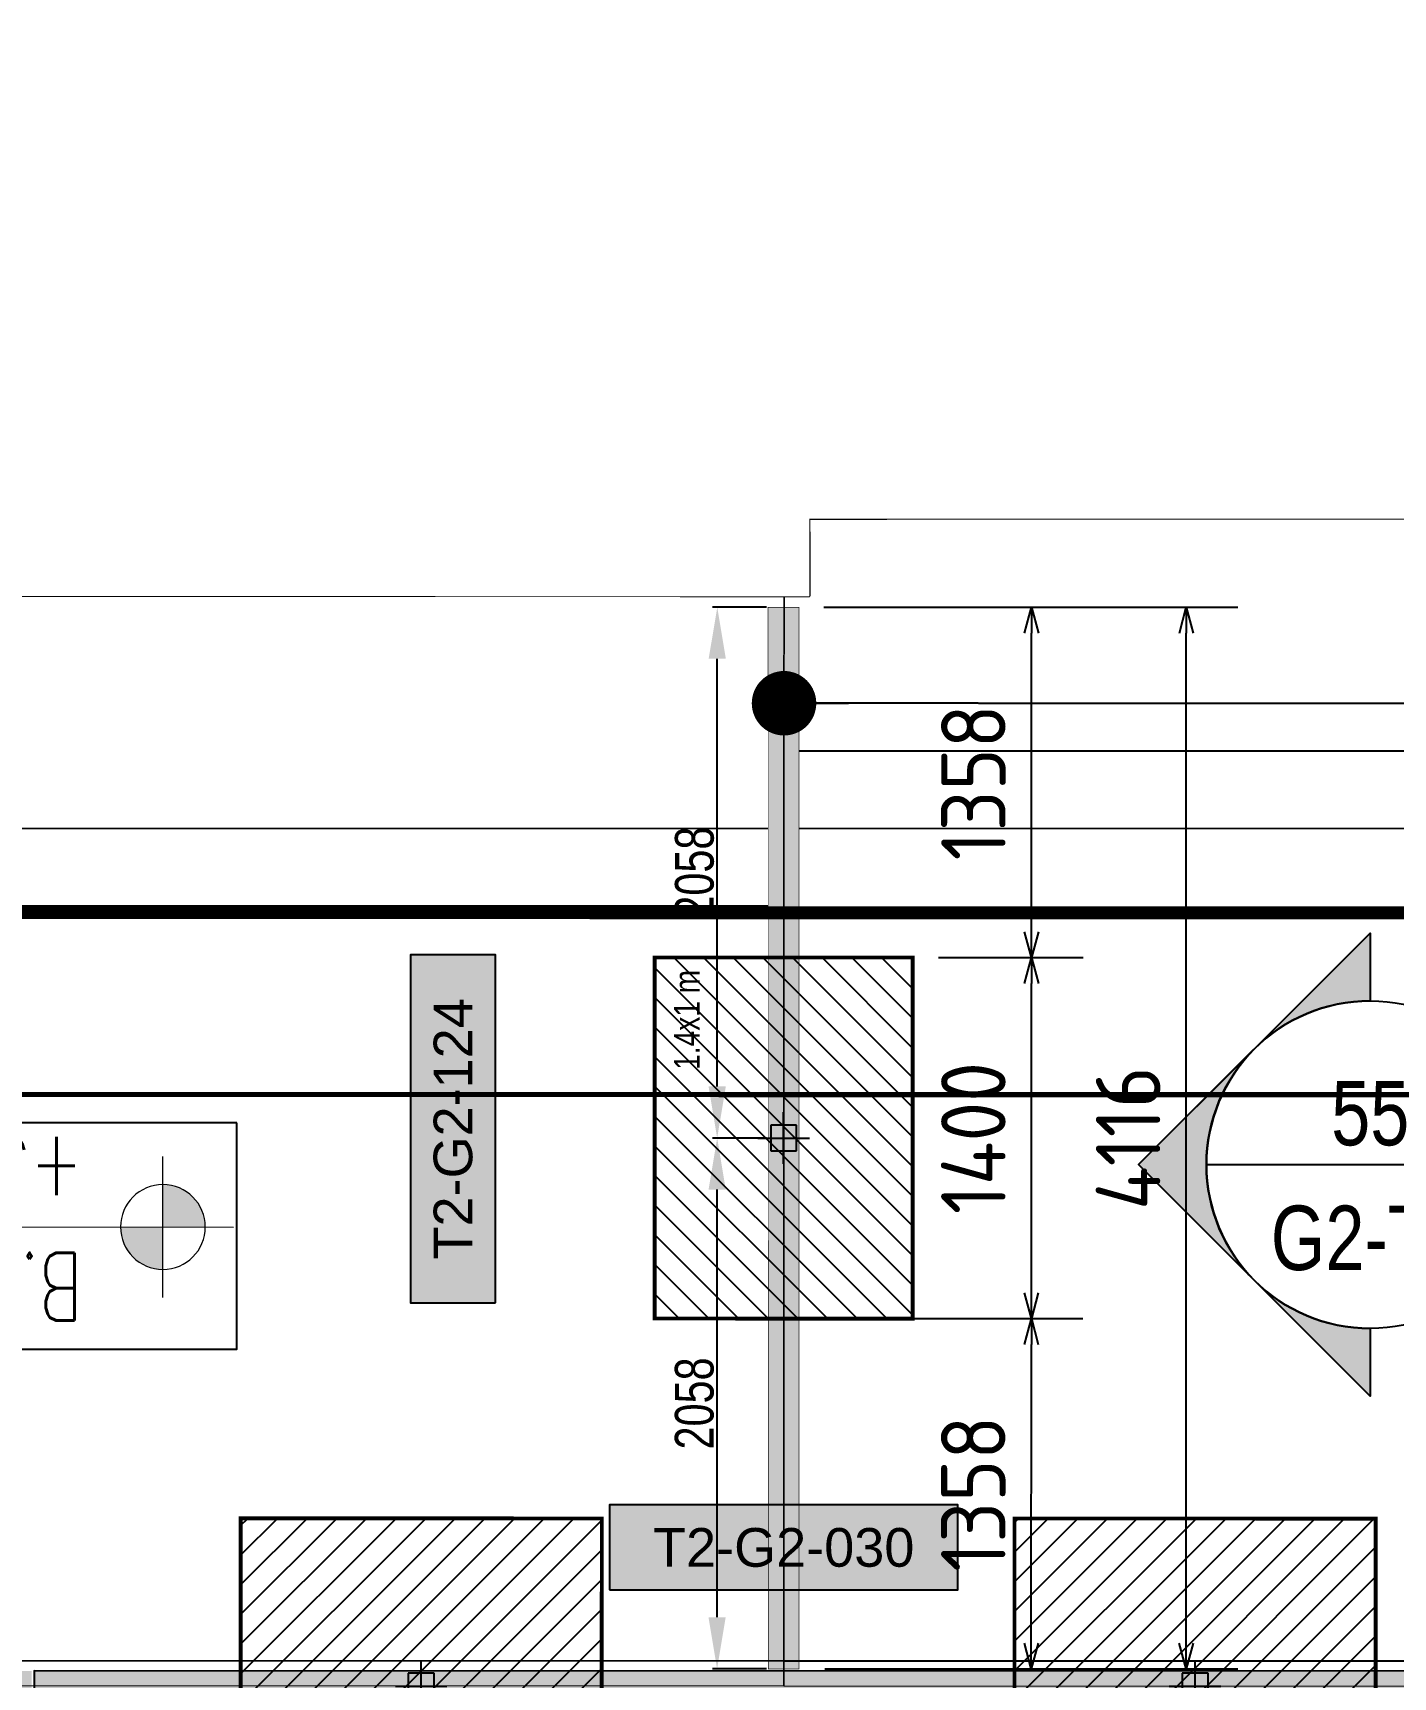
# Model space of a CAD drawing. Header units: centimetres. Extents: x -6122352 to 6876996, y -1694241 to 2592194.
# Drawn here: x 182875 to 188147, y -42146 to -35771 of the extents above; entities that cross this region are included whole.
import ezdxf
from ezdxf.enums import TextEntityAlignment as Align
from ezdxf.xclip import XClip

# ---------------------------------------------------------------- set-up
doc = ezdxf.new("R2010")
doc.units = ezdxf.units.CM
doc.header["$MEASUREMENT"] = 0
doc.header["$XCLIPFRAME"] = 2
doc.header["$PDMODE"] = 66
doc.header["$PDSIZE"] = 100
for name, pattern in [('CENTER', [2, 1.25, -0.25, 0.25, -0.25]), ('DASHED2', [0.375, 0.25, -0.125]), ('XR-AR-END-SETTING OUT PLAN$0$23261-XR-AR-SI-GF$0$HIDDEN', [0.375, 0.25, -0.125])]:
    doc.linetypes.add(name, pattern=pattern)
doc.layers.get('Defpoints').update_dxf_attribs({"color": 255, "linetype": 'CENTER'})
for name, color, linetype in [('00-MI-DIM', 7, 'Continuous'), ('23585-XR-AR-BOUNDARY WALLS AND SETBACKS$0$setback', 7, 'XR-AR-END-SETTING OUT PLAN$0$23261-XR-AR-SI-GF$0$HIDDEN'), ('@MI-FOOTINGS', 7, 'Continuous'), ('@MI-REF LAYER', 7, 'Continuous'), ('@MI-TYPE-02', 6, 'Continuous'), ('B_TH_4', 7, 'Continuous'), ('PANEL-TAGS', 7, 'Continuous'), ('XR-AR-END-SETTING OUT PLAN$0$23585-XR-AR-END-GROUND FLOOR$0$A-Flor-Strs', 1, 'Continuous'), ('XR-AR-MID-SETTING OUT FOR MASTER$0$23585-XR-AR-MID-GROUND FLOOR$0$A-Flor-Strs', 1, 'Continuous'), ('XR-AR-MID-SETTING OUT FOR MASTER$0$23585-XR-AR-MID-GROUND FLOOR$0$GS-HATCH-FLOOR TILE', 251, 'Continuous'), ('XREF1$0$S-LEVELS', 2, 'Continuous'), ('XREF1$0$TYPICAL NEW PROFILE', 3, 'Continuous')]:
    doc.layers.add(name, color=color, linetype=linetype)
doc.layers.add('08-Compound Wall-2', color=6, linetype='Continuous', lineweight=25, true_color=0xff00ff)
doc.layers.add('23585-XR-AR-DAMAC PLOT LIMITS$0$1-End units', color=7, linetype='Continuous', lineweight=5, true_color=0xf8991e)
for name, color, linetype, lineweight in [('23585-XR-AR-DAMAC PLOT LIMITS$0$1-Mid units', 41, 'Continuous', 5), ('@ Foundations', 4, 'DASHED2', 50), ('A-ANNO-TEXT', 3, 'Continuous', 25), ('XR-AR-END-SETTING OUT PLAN$0$23585-XR-AR-END-GROUND FLOOR$0$A-GLAZ-SILL', 8, 'Continuous', 5), ('XR-AR-END-SETTING OUT PLAN$0$23585-XR-AR-END-GROUND FLOOR$0$A-GLAZ-WNDO', 232, 'Continuous', 9), ('XR-AR-END-SETTING OUT PLAN$0$23585-XR-AR-END-GROUND FLOOR$0$A-WALL', 7, 'Continuous', 30), ('XR-AR-END-SETTING OUT PLAN$0$23585-XR-AR-END-GROUND FLOOR$0$S-COLS', 51, 'Continuous', 40), ('XR-AR-END-SETTING OUT PLAN$0$23585-XR-AR-END-GROUND FLOOR$0$S-COLS-PATT', 8, 'Continuous', 5), ('XR-AR-MID-SETTING OUT FOR MASTER$0$23585-XR-AR-MID-GROUND FLOOR$0$$A-GLAZ-WNDO', 232, 'Continuous', 9), ('XR-AR-MID-SETTING OUT FOR MASTER$0$23585-XR-AR-MID-GROUND FLOOR$0$A-GLAZ-SILL', 8, 'Continuous', 5), ('XR-AR-MID-SETTING OUT FOR MASTER$0$23585-XR-AR-MID-GROUND FLOOR$0$A-GLAZ-WNDO', 232, 'Continuous', 9), ('XR-AR-MID-SETTING OUT FOR MASTER$0$23585-XR-AR-MID-GROUND FLOOR$0$A-WALL', 7, 'Continuous', 30), ('XR-AR-MID-SETTING OUT FOR MASTER$0$23585-XR-AR-MID-GROUND FLOOR$0$S-COLS', 51, 'Continuous', 40), ('XREF1$0$36-TAGLVL', 23, 'Continuous', 9)]:
    doc.layers.add(name, color=color, linetype=linetype, lineweight=lineweight)
doc.styles.add('Arial Narrow', font='ARIALN.TTF', dxfattribs={"width": 0.95, "height": 500})
doc.styles.add('JWC 1.50MM', font='GOTHIC.TTF', dxfattribs={"width": 0.8, "height": 1.5})
doc.styles.add('PANELTAG_STYLE', font='arial.ttf')
doc.styles.add('Schueco-BEMSTIL', font='isocpeur.ttf', dxfattribs={"width": 0.9})
doc.styles.add('XREF1$0$DLT_TEXT', font='romans.shx', dxfattribs={"width": 0.7})
doc.dimstyles.new('JWC - 1.5', dxfattribs={"dimtxt": 1.5, "dimasz": 2, "dimexe": 0.18, "dimexo": 0.06, "dimgap": 0.09, "dimtad": 1, "dimtoh": 1, "dimdec": 0, "dimzin": 0, "dimdsep": 46, "dimtxsty": 'JWC 1.50MM', "dimcen": 0.09, "dimclrd": 1, "dimclre": 1, "dimclrt": 2, "dimadec": 0, "dimazin": 0, "dimtfac": 1, "dimtdec": 0, "dimtofl": 0, "dimtmove": 0, "dimatfit": 3, "dimfxl": 30, "dimtolj": 1, "dimtzin": 0, "dimarcsym": 0})
doc.dimstyles.new('MI- JWC-TXT-2.5 MM', dxfattribs={"dimscale": 1.5, "dimtxt": 2.5, "dimasz": 1, "dimexe": 2, "dimexo": 1, "dimgap": 1, "dimtad": 1, "dimdec": 0, "dimdsep": 46, "dimtxsty": 'Schueco-BEMSTIL', "dimblk": 'OPEN30', "dimcen": 0, "dimdle": 2, "dimclrd": 140, "dimclre": 8, "dimclrt": 40, "dimadec": 0, "dimazin": 2, "dimtfac": 1, "dimtdec": 0, "dimtix": 1, "dimtmove": 2, "dimatfit": 3, "dimldrblk": 'OPEN', "dimfxl": 2, "dimlwd": -1, "dimlwe": -1, "dimarcsym": 0})
pattern_1 = [(45, (0, 0), (-57.45242597140699, 57.45242597140699), [])]

# ---------------------------------------------------------------- blocks, each defined once
blk = doc.blocks.new('23585-XR-AR-BOUNDARY WALLS AND SETBACKS')
at = {"layer": '08-Compound Wall-2'}
blk.add_lwpolyline([(496524.4839487155, 2769014.901745555), (496542.1054375808, 2768998.755668251), (496548.2195713391, 2769005.428258009), (496552.2729700578, 2769009.85205661), (496556.3263700599, 2769014.27585661), (496560.3799717189, 2769018.699658422), (496564.4333700582, 2769023.123456611), (496570.5472150205, 2769029.796126824), (496552.9259339739, 2769045.942378681)], dxfattribs=at)
at = {"layer": '23585-XR-AR-BOUNDARY WALLS AND SETBACKS$0$setback', "ltscale": 40, "const_width": 0.05}
blk.add_lwpolyline([(496566.5175064926, 2769029.690835418), (496552.1402773515, 2769042.864586073), (496547.9178448582, 2769038.256346177), (496543.8642242033, 2769033.832523635), (496539.8108491079, 2769029.408750815), (496535.7574491076, 2769024.984950815), (496531.7040491079, 2769020.561150815), (496527.549074058, 2769016.02653201), (496541.9264526076, 2769002.852942238), (496546.0814402089, 2769007.387440306), (496550.1348017803, 2769011.811198366), (496554.1882017829, 2769016.234998366), (496558.2418515895, 2769020.658852724), (496562.2952017803, 2769025.082598366), (496566.5175064926, 2769029.690835418)], dxfattribs=at)
blk = doc.blocks.new('A$C9d9485f6')
at = {"layer": 'A-ANNO-TEXT', "rotation": 312.4881850805905}
blk.add_blockref('23585-XR-AR-BOUNDARY WALLS AND SETBACKS', (-2377088.534775567, -1504219.252137818), dxfattribs=at)
blk = doc.blocks.new('23585-XR-AR-DAMAC PLOT LIMITS')
at = {"layer": '23585-XR-AR-DAMAC PLOT LIMITS$0$1-End units', "color": 251, "true_color": 0x636466}
blk.add_lwpolyline([(496542.1118999999, 2768998.614700001), (496524.4166999999, 2769014.828299999), (496530.5981000001, 2769021.5745), (496548.2933, 2769005.3607)], close=True, dxfattribs=at)
at = {"layer": '23585-XR-AR-DAMAC PLOT LIMITS$0$1-Mid units', "color": 251, "true_color": 0x636466}
blk.add_lwpolyline([(496548.2933, 2769005.3607), (496530.5981000001, 2769021.5745), (496534.6514999997, 2769025.998299999), (496552.3466999996, 2769009.784499999)], close=True, dxfattribs=at)
blk = doc.blocks.new('A$Cf093b529')
at = {"layer": 'A-ANNO-TEXT'}
blk.add_blockref('23585-XR-AR-DAMAC PLOT LIMITS', (-495391.9901121984, -2768603.441896566), dxfattribs=at)
blk = doc.blocks.new('XR-AR-END-SETTING OUT PLAN$0$23585-XR-AR-END-GROUND FLOOR$0$A$C75a8815d')
at = {"layer": 'XR-AR-END-SETTING OUT PLAN$0$23585-XR-AR-END-GROUND FLOOR$0$S-COLS', "color": 252, "lineweight": 30}
blk.add_lwpolyline([(6049.830236434937, 13227.55946516991), (6049.830236434937, 12227.55946421623), (6249.830236196518, 12227.55946421623), (6249.830236434937, 13227.55946469307)], close=True, dxfattribs=at)
blk = doc.blocks.new('XR-AR-END-SETTING OUT PLAN')
at = {"layer": 'XR-AR-END-SETTING OUT PLAN$0$23585-XR-AR-END-GROUND FLOOR$0$A-Flor-Strs', "color": 8}
for points in [[(3000.084657981992, 19773.27214288712), (3000.084658399224, 20973.27214384079), (9090.020709103266, 20973.16710468142)], [(3300.084657981992, 19773.27214288712), (3300.084658041596, 20673.27217292786), (9090.0155365165, 20673.27206735766)]]:
    blk.add_lwpolyline(points, dxfattribs=at)
at = {"layer": 'XR-AR-END-SETTING OUT PLAN$0$23585-XR-AR-END-GROUND FLOOR$0$A-GLAZ-SILL', "color": 252}
blk.add_line((3550.084660366178, 19523.35189294815), (8750.084660485387, 19523.35189342499), dxfattribs=at)
at = {"layer": 'XR-AR-END-SETTING OUT PLAN$0$23585-XR-AR-END-GROUND FLOOR$0$A-GLAZ-WNDO', "color": 252}
for p, q in [((6150.084660366178, 19773.35189342499), (8750.084660246968, 19773.35189294815)), ((7410.084660485387, 19623.35189294815), (7410.084660306573, 19773.35189294815)), ((7460.084660425782, 19773.35189247131), (7460.084660127759, 19623.35189342499)), ((8700.084660306573, 19623.35189294815), (8700.084660485387, 19773.35189342499)), ((8750.084660246968, 19773.35189294815), (8750.084660485387, 19523.35189342499)), ((8750.084660127759, 19623.35189294815), (6150.084660485387, 19623.35189294815))]:
    blk.add_line(p, q, dxfattribs=at)
blk.add_lwpolyline([(7460.084660306573, 19723.35189294815), (8700.084660604596, 19723.35189294815)], dxfattribs=at)
for points in [[(6230.084660366178, 19563.35189390182), (7440.084660246968, 19563.35189294815), (7440.084660246968, 19613.35189199448), (6230.084660485387, 19613.35189342499)], [(7520.084660544991, 19563.35189199448), (7440.084660246968, 19563.35189294815), (7440.084660246968, 19613.35189199448), (7520.084660485387, 19613.35189294815)]]:
    blk.add_lwpolyline(points, close=True, dxfattribs=at)
at = {"layer": 'XR-AR-END-SETTING OUT PLAN$0$23585-XR-AR-END-GROUND FLOOR$0$A-WALL', "color": 8}
for points in [[(9250.08550722897, 19773.2721414566), (8750.084660485387, 19773.35278987885), (8750.084660306573, 19523.27034950256), (9250.027719274163, 19523.38991355896)], [(9250.102083459496, 6650.001490592957), (9050.100989297032, 6650.001235485077), (9050.10098965466, 8750.000639915466), (6850.11106570065, 8750.002635478973), (6850.111066058278, 8700.0026679039), (6750.111065879464, 8700.002668380737), (6750.111065879464, 8750.000871658325), (6650.111065939069, 8750.000871658325), (6650.111065283418, 8850.002022743225), (6950.111065164208, 8850.002250671387), (6950.111065879464, 8899.99970960617), (7050.111065879464, 8899.99970817566), (7050.11106570065, 8850.002797603607), (9050.099628582597, 8850.000640392303), (9050.10098899901, 10349.9981546402), (7050.11106581986, 10349.99975156784), (7050.111065998673, 9799.999710083008), (6950.11106570065, 9799.999708652496), (6950.112433806062, 10550.00580835342), (7050.108891561627, 10550.00580835342), (7050.104876235127, 10449.99988079071), (9050.099116638303, 10449.9981546402), (9049.948119357228, 19523.36598014832), (9249.950268521905, 19523.36597967148)]]:
    blk.add_lwpolyline(points, close=True, dxfattribs=at)
at = {"layer": 'XR-AR-END-SETTING OUT PLAN$0$23585-XR-AR-END-GROUND FLOOR$0$S-COLS-PATT', "color": 8}
blk.add_blockref('XR-AR-END-SETTING OUT PLAN$0$23585-XR-AR-END-GROUND FLOOR$0$A$C75a8815d', (3000.129344239831, 5499.998310089111), dxfattribs=at)
blk = doc.blocks.new('END UNIT')
at = {"xscale": 0.001, "yscale": 0.001, "zscale": 0.001}
blk.add_blockref('XR-AR-END-SETTING OUT PLAN', (-9.150201729830158, 0), dxfattribs=at)
blk = doc.blocks.new('XR-AR-MID-SETTING OUT FOR MASTER$0$23585-XR-AR-MID-GROUND FLOOR$0$945-4P-1-101-GROUND FLOOR PLAN$0$XR-MIDDLE-GROUND FLOOR PLAN$0$A$C446944C1')
at = {"layer": 'XR-AR-MID-SETTING OUT FOR MASTER$0$23585-XR-AR-MID-GROUND FLOOR$0$A-GLAZ-SILL', "color": 252}
blk.add_line((-2.733431756496429e-07, -4.737777635455132e-05), (5.199999726377428, -4.737754352390766e-05), dxfattribs=at)
for points in [[(2.208076124545187, -0.02284434624016285), (2.208076124545187, -0.1242443462833762), (2.093846930889413, -0.07354434626176953), (2.208076124545187, -0.02284434624016285)], [(2.991923328721896, -0.02284434624016285), (2.991923328721896, -0.1242443462833762), (3.106152522144839, -0.07354434579610825), (2.991923328721896, -0.02284434624016285)]]:
    blk.add_lwpolyline(points, dxfattribs=at)
at = {"layer": 'XR-AR-MID-SETTING OUT FOR MASTER$0$23585-XR-AR-MID-GROUND FLOOR$0$A-GLAZ-WNDO', "color": 252}
for p, q in [((5.199999726610258, 0.2499526219908148), (-2.735760062932968e-07, 0.2499526222236454)), ((-2.735760062932968e-07, 0.2499526222236454), (-2.733431756496429e-07, -4.737777635455132e-05)), ((0.04999972670339048, 0.0999526223167777), (0.04999972647055984, 0.2499526219908148)), ((1.284999726805836, 0.2499526222236454), (1.284999726805836, 0.09995262185111642)), ((1.334999726619571, 0.09995262208394706), (1.334999726619571, 0.2499526222236454)), ((3.864999726880342, 0.0999526223167777), (3.864999726880342, 0.2499526224564761)), ((3.914999726694077, 0.2499526222236454), (3.914999726694077, 0.09995262185111642)), ((5.149999726563692, 0.09995262254960835), (5.149999726796523, 0.2499526222236454)), ((5.199999726610258, 0.2499526219908148), (5.199999726377428, -4.737754352390766e-05)), ((-2.733431756496429e-07, 0.09995262208394706), (2.599999726517126, 0.09995262185111642)), ((5.199999726610258, 0.0999526223167777), (2.599999726517126, 0.09995262185111642))]:
    blk.add_line(p, q, dxfattribs=at)
for points in [[(1.284999726805836, 0.1999526221770793), (0.04999972647055984, 0.1999526226427406)], [(3.914999726694077, 0.1999526221770793), (5.149999726796523, 0.1999526219442487)]]:
    blk.add_lwpolyline(points, dxfattribs=at)
for points in [[(1.224999726749957, 0.03995262226089835), (1.304999726824462, 0.03995262226089835), (1.304999726824462, 0.08995262207463384), (1.224999726517126, 0.08995262230746448)], [(2.51999972644262, 0.03995262226089835), (1.304999726824462, 0.03995262226089835), (1.304999726824462, 0.08995262207463384), (2.519999726675451, 0.08995262207463384)], [(2.599999726517126, 0.03995262226089835), (2.51999972644262, 0.03995262226089835), (2.519999726675451, 0.08995262207463384), (2.599999726517126, 0.08995262254029512)], [(2.599999726517126, 0.03995262226089835), (2.679999726591632, 0.03995262202806771), (2.679999726591632, 0.08995262254029512), (2.599999726517126, 0.08995262254029512)], [(2.679999726591632, 0.03995262202806771), (3.89499972644262, 0.039952622493729), (3.894999726675451, 0.08995262207463384), (2.679999726591632, 0.08995262254029512)], [(3.974999726749957, 0.039952622493729), (3.89499972644262, 0.039952622493729), (3.894999726675451, 0.08995262207463384), (3.974999726749957, 0.08995262230746448)]]:
    blk.add_lwpolyline(points, close=True, dxfattribs=at)
blk = doc.blocks.new('XR-AR-MID-SETTING OUT FOR MASTER$0$23585-XR-AR-MID-GROUND FLOOR$0$A$C08698786')
at = {"layer": 'XR-AR-MID-SETTING OUT FOR MASTER$0$23585-XR-AR-MID-GROUND FLOOR$0$S-COLS', "color": 252, "lineweight": 30}
blk.add_lwpolyline([(-100.1414103507996, 18727.55777406693), (-100.141410112381, 17727.55777406693), (99.85858964920044, 17727.55777430534), (99.85858988761902, 18727.55777430534)], close=True, dxfattribs=at)
blk = doc.blocks.new('XR-AR-MID-SETTING OUT FOR MASTER')
at = {"layer": 'XR-AR-MID-SETTING OUT FOR MASTER$0$23585-XR-AR-MID-GROUND FLOOR$0$A-Flor-Strs', "color": 8}
for p, q in [((60.05534254956096, 20672.92354680672), (5940.045863168596, 20672.65234583314)), ((60.04151019822535, 20372.92400187173), (5940.031380742199, 20372.65280095958))]:
    blk.add_line(p, q, dxfattribs=at)
at = {"layer": 'XR-AR-MID-SETTING OUT FOR MASTER$0$23585-XR-AR-MID-GROUND FLOOR$0$A-WALL', "color": 8}
for points in [[(99.99999931454659, 19472.65428209305), (-99.99999925494194, 19472.65428256989), (-99.998236566782, 5500.00000667572), (100.0017631351948, 5500.000006198883), (99.9995484650135, 8850.141927242279), (1100.048611491919, 8850.10940027237), (1100.048611015081, 8950.109399795532), (100.03925588727, 8950.072475910187), (100.0088088810444, 10949.9982419014), (2099.951952844858, 10949.99824142456), (2099.998660355806, 9950.143901348114), (2199.988806992769, 9950.143900871277), (2200.057162195444, 11149.97698402405), (2100.075846284628, 11149.97698354721), (2100.039519578218, 11049.97698402405), (100.0088088810444, 11049.99824142456)], [(100.0000008046627, 19472.65428304672), (400.0004432499409, 19472.65428209305), (400.0004433095455, 19222.70159435272), (99.99999997019768, 19222.70159482956)]]:
    blk.add_lwpolyline(points, close=True, dxfattribs=at)
at = {"layer": 'XR-AR-MID-SETTING OUT FOR MASTER$0$23585-XR-AR-MID-GROUND FLOOR$0$$A-GLAZ-WNDO', "color": 8, "xscale": -1000, "yscale": 1000, "zscale": 1000}
blk.add_blockref('XR-AR-MID-SETTING OUT FOR MASTER$0$23585-XR-AR-MID-GROUND FLOOR$0$945-4P-1-101-GROUND FLOOR PLAN$0$XR-MIDDLE-GROUND FLOOR PLAN$0$A$C446944C1', (5600.000170022249, 19222.70166015625), dxfattribs=at)
at = {"layer": 'XR-AR-MID-SETTING OUT FOR MASTER$0$23585-XR-AR-MID-GROUND FLOOR$0$GS-HATCH-FLOOR TILE', "color": 8}
blk.add_blockref('XR-AR-MID-SETTING OUT FOR MASTER$0$23585-XR-AR-MID-GROUND FLOOR$0$A$C08698786', (-1.490116119384766e-07, 0), dxfattribs=at)
blk = doc.blocks.new('MID UNIT')
at = {"xscale": 0.001, "yscale": 0.001, "zscale": 0.001}
blk.add_blockref('XR-AR-MID-SETTING OUT FOR MASTER', (0, 0), dxfattribs=at)
blk = doc.blocks.new('TH_4')
at = {"xscale": -1}
blk.add_blockref('END UNIT', (495826.3053798428, 2769130.514097063), dxfattribs=at)
blk.add_blockref('MID UNIT', (495826.3053798475, 2769130.514097063), dxfattribs=at)
blk = doc.blocks.new('A$C780da55d')
at = {"layer": 'B_TH_4', "xscale": 1.000039159572381, "yscale": 1.000039159572381, "zscale": 1.000039159572381}
blk.add_blockref('TH_4', (-495814.0704651335, -2769239.302089663), dxfattribs=at)
blk = doc.blocks.new('23585-XR-AR-MALDIVE-2$0$TH_4')
blk.add_blockref('A$C780da55d', (495794.655359471, 2769130.864096801))
at = {"layer": '@ Foundations', "linetype": 'DASHED2', "ltscale": 0.25}
blk.add_lwpolyline([(495824.9554292943, 2769144.30675929), (495827.6554292943, 2769144.30675929), (495827.6554292943, 2769149.65675929), (495824.9554292943, 2769149.65675929)], close=True, dxfattribs=at)
blk = doc.blocks.new('XREF1$0$LVL  ATTR')
at = {"color": 7}
blk.add_wipeout([(-0.33727806633866564, 0.38352486299273547), (1.8973092599409713, 0.38352486299273547), (1.8973092599409713, -0.45047952129880775), (-0.33727806633866564, -0.4504795212988073)], dxfattribs=at)
at = {"layer": 'XREF1$0$36-TAGLVL', "extrusion": (-4.888139810645865e-07, 1.406522031717416e-17, 0.9999999999998805)}
h = blk.add_hatch(color=252, dxfattribs=at)
h.paths.add_polyline_path([(-0.06536514837319736, 0.1562500046566129, 0.4142135623730951), (-0.2216151483731973, 4.656612873077392e-09), (-0.06536514837319736, 4.656612873077392e-09)])
h.paths.add_polyline_path([(0.09088485162680264, 4.656612873077392e-09), (-0.06536514837319736, 4.656612873077392e-09), (-0.06536514837319736, -0.1562499953433871, 0.4142135623730951)])
at = {"layer": 'XREF1$0$36-TAGLVL', "extrusion": (-4.888139810645865e-07, 1.406522031717408e-17, 0.9999999999998805)}
for p, q in [((-0.06536515014719235, -0.2604166821887048), (-0.06536515014719235, 0.2604166511446238)), ((1.351057254982072, -1.396983861923218e-08, 5.262988010916589e-07), (-0.3253053234689158, -1.396983861923218e-08, -1.018362459642307e-07))]:
    blk.add_line(p, q, dxfattribs=at)
blk.add_circle((-0.06536514830387681, -4.494034574497252e-25, 3.195139836529895e-08), 0.15625, dxfattribs=at)
at = {"layer": 'XREF1$0$S-LEVELS', "color": 1}
blk.add_lwpolyline([(-0.3372780663386656, 0.3835248629927364), (1.897309259940972, 0.3835248629927364), (1.897309259940972, -0.4504795212988069), (-0.3372780663386656, -0.4504795212988069)], close=True, dxfattribs=at)
at = {"layer": 'XREF1$0$TYPICAL NEW PROFILE', "color": 3, "style": 'XREF1$0$DLT_TEXT', "width": 0.7}
for tag, p in [('+0.00M', (0.2413431143818681, 0.067100426539497, -0.0001437184612911057)), ('S.S.L', (0.2413431143818681, -0.3452672204089993, -0.0001437184612911057))]:
    blk.add_attdef(tag, p, '', height=0.2500000000000001, dxfattribs=at)
blk = doc.blocks.new('_Dot')
at = {"color": 0, "linetype": 'ByBlock', "lineweight": -2}
blk.add_line((-0.5, 0), (-1, 0), dxfattribs=at)
at = {"color": 0, "linetype": 'ByBlock', "const_width": 0.5}
blk.add_lwpolyline([(-0.25, 0, 1), (0.25, 0, 1)], format="xyb", close=True, dxfattribs=at)
blk = doc.blocks.new('_Open30')
at = {"color": 0, "linetype": 'ByBlock', "lineweight": -2}
for p, q in [((-1, 0.26794919), (0, 0)), ((0, 0), (-1, -0.26794919)), ((0, 0), (-1, 0))]:
    blk.add_line(p, q, dxfattribs=at)
blk = doc.blocks.new('*D3375')
at = {"layer": '@MI-TYPE-02', "color": 8, "transparency": 16777216}
for p, q in [((-4206.736299359705, 5738.274783964328), (-4206.736299359704, 4138.45418487972)), ((-90.2515255864122, 5743.2387761297), (-90.2515255864119, 4138.454184879721))]:
    blk.add_line(p, q, dxfattribs=at)
at = {"layer": '@MI-TYPE-02', "color": 140, "transparency": 16777216}
blk.add_line((-4106.736299359704, 4338.45418487972), (-190.2515255864119, 4338.454184879721), dxfattribs=at)
at = {"layer": 'Defpoints', "color": 0, "transparency": 16777216}
for p in [(-4206.736299359706, 5838.274783964328), (-90.25152558641273, 5843.2387761297), (-90.25152558641233, 4338.454184879721)]:
    blk.add_point(p, dxfattribs=at)
at = {"layer": '@MI-TYPE-02', "color": 140, "transparency": 16777216, "xscale": 100, "yscale": 100, "zscale": 100, "rotation": 180}
blk.add_blockref('_Open30', (-4206.736299359704, 4338.45418487972), dxfattribs=at)
at = {"layer": '@MI-TYPE-02', "color": 140, "transparency": 16777216, "xscale": 100, "yscale": 100, "zscale": 100}
blk.add_blockref('_Open30', (-90.25152558641194, 4338.454184879721), dxfattribs=at)
at = {"layer": '@MI-TYPE-02', "color": 40, "transparency": 16777216, "insert": (-2148.493912473058, 4563.45418487972), "char_height": 250, "attachment_point": 5, "style": 'Schueco-BEMSTIL'}
blk.add_mtext('4116', dxfattribs=at)
blk = doc.blocks.new('_Open')
at = {"color": 0, "linetype": 'ByBlock', "lineweight": -2}
for p, q in [((-1, 0.1666666666666667), (0, 0)), ((-1, -0.1666666666666667), (0, 0)), ((0, 0), (-1, 0))]:
    blk.add_line(p, q, dxfattribs=at)
blk = doc.blocks.new('T2-SINGLE FOOTING')
at = {"layer": '@MI-FOOTINGS', "transparency": 33554679}
h = blk.add_hatch(dxfattribs=at)
h.set_pattern_fill('ANSI31', color=8, scale=650)
h.set_pattern_definition(pattern_1)
h.paths.add_polyline_path([(-700, 500), (700, 500), (700, -500), (-700, -500)])
at = {"layer": '@MI-FOOTINGS', "color": 62, "const_width": 15}
blk.add_lwpolyline([(-700, 500), (700, 500), (700, -500), (-700, -500)], close=True, dxfattribs=at)
at = {"layer": '@MI-FOOTINGS', "color": 30}
blk.add_point((0, 0), dxfattribs=at)
at = {"color": 94, "insert": (264.757293574512, 425.4484028802568), "char_height": 100, "attachment_point": 1, "style": 'Arial Narrow'}
blk.add_mtext_dynamic_manual_height_columns('1.4x1 m', width=1894.42419414164, gutter_width=2500, heights=[0], dxfattribs=at)
blk = doc.blocks.new('*D3379')
at = {"color": 1, "lineweight": -2, "transparency": 16777216}
for p, q in [((-4206.757641176431, 5964.27478206651), (-4206.757641176431, 6174.35920191482)), ((-4006.757641176431, 6156.35920191482), (-2348.514892425941, 6156.35920191482)), ((-2148.514892425941, 5964.722103041204), (-2148.514892425941, 6174.35920191482))]:
    blk.add_line(p, q, dxfattribs=at)
at = {"color": 1, "transparency": 16777216}
for points in [[(-4006.757641176431, 6189.692535248153), (-4006.757641176431, 6123.025868581487), (-4206.757641176431, 6156.35920191482)], [(-2348.514892425941, 6189.692535248153), (-2348.514892425941, 6123.025868581487), (-2148.514892425941, 6156.35920191482)]]:
    blk.add_solid(points, dxfattribs=at)
at = {"layer": 'Defpoints', "color": 0, "transparency": 16777216}
for p in [(-2148.514892425941, 6156.35920191482), (-4206.757641176431, 5958.27478206651), (-2148.514892425941, 5958.722103041204)]:
    blk.add_point(p, dxfattribs=at)
at = {"color": 2, "transparency": 16777216, "insert": (-3177.636266801186, 6244.132145490619), "char_height": 150, "attachment_point": 5, "style": 'JWC 1.50MM'}
blk.add_mtext('\\A1;2058', dxfattribs=at)
blk = doc.blocks.new('*D3377')
at = {"color": 1, "lineweight": -2, "transparency": 16777216}
for p, q in [((-2148.514892425941, 5964.722103041204), (-2148.514892425941, 6174.35920191482)), ((-1948.514892425941, 6156.35920191482), (-290.27214367548, 6156.35920191482)), ((-90.27214367548004, 5965.169424015898), (-90.27214367548002, 6174.35920191482))]:
    blk.add_line(p, q, dxfattribs=at)
at = {"color": 1, "transparency": 16777216}
for points in [[(-1948.514892425941, 6189.692535248153), (-1948.514892425941, 6123.025868581487), (-2148.514892425941, 6156.35920191482)], [(-290.27214367548, 6189.692535248153), (-290.27214367548, 6123.025868581487), (-90.27214367548002, 6156.35920191482)]]:
    blk.add_solid(points, dxfattribs=at)
at = {"layer": 'Defpoints', "color": 0, "transparency": 16777216}
for p in [(-90.27214367548002, 6156.35920191482), (-2148.514892425941, 5958.722103041204), (-90.27214367548004, 5959.169424015898)]:
    blk.add_point(p, dxfattribs=at)
at = {"color": 2, "transparency": 16777216, "insert": (-1119.393518050711, 6244.132145490619), "char_height": 150, "attachment_point": 5, "style": 'JWC 1.50MM'}
blk.add_mtext('\\A1;2058', dxfattribs=at)
blk = doc.blocks.new('*D3529')
at = {"color": 8, "transparency": 16777216}
for p, q in [((-4206.736299359705, 5738.274783964327), (-4206.736299359705, 4738.36879580142)), ((-2848.504221517556, 5738.569970573029), (-2848.504221517556, 4738.36879580142))]:
    blk.add_line(p, q, dxfattribs=at)
at = {"color": 140, "transparency": 16777216}
blk.add_line((-4106.736299359705, 4938.36879580142), (-2948.504221517556, 4938.36879580142), dxfattribs=at)
at = {"layer": 'Defpoints', "color": 0, "transparency": 16777216}
for p in [(-4206.736299359705, 5838.274783964327), (-2848.504221517556, 5838.569970573029), (-2848.504221517556, 4938.36879580142)]:
    blk.add_point(p, dxfattribs=at)
at = {"color": 140, "transparency": 16777216, "xscale": 100, "yscale": 100, "zscale": 100, "rotation": 180}
blk.add_blockref('_Open30', (-4206.736299359705, 4938.36879580142), dxfattribs=at)
at = {"color": 140, "transparency": 16777216, "xscale": 100, "yscale": 100, "zscale": 100}
blk.add_blockref('_Open30', (-2848.504221517556, 4938.36879580142), dxfattribs=at)
at = {"color": 40, "transparency": 16777216, "insert": (-3527.620260438631, 5163.36879580142), "char_height": 250, "attachment_point": 5, "style": 'Schueco-BEMSTIL'}
blk.add_mtext('1358', dxfattribs=at)
blk = doc.blocks.new('*D3530')
at = {"color": 8, "transparency": 16777216}
for p, q in [((-2848.504221517556, 5738.569970573029), (-2848.504221517556, 4738.368795801332)), ((-1448.504221517556, 5298.722103990105), (-1448.504221517556, 4738.368795801332))]:
    blk.add_line(p, q, dxfattribs=at)
at = {"color": 140, "transparency": 16777216}
blk.add_line((-2748.504221517556, 4938.368795801332), (-1548.504221517556, 4938.368795801332), dxfattribs=at)
at = {"layer": 'Defpoints', "color": 0, "transparency": 16777216}
for p in [(-2848.504221517556, 5838.569970573029), (-1448.504221517556, 5398.722103990105), (-1448.504221517556, 4938.368795801332)]:
    blk.add_point(p, dxfattribs=at)
at = {"color": 140, "transparency": 16777216, "xscale": 100, "yscale": 100, "zscale": 100, "rotation": 180}
blk.add_blockref('_Open30', (-2848.504221517556, 4938.368795801332), dxfattribs=at)
at = {"color": 140, "transparency": 16777216, "xscale": 100, "yscale": 100, "zscale": 100}
blk.add_blockref('_Open30', (-1448.504221517556, 4938.368795801332), dxfattribs=at)
at = {"color": 40, "transparency": 16777216, "insert": (-2148.504221517556, 5163.368795801332), "char_height": 250, "attachment_point": 5, "style": 'Schueco-BEMSTIL'}
blk.add_mtext('1400', dxfattribs=at)
blk = doc.blocks.new('*D3531')
at = {"color": 8, "transparency": 16777216}
for p, q in [((-90.25080185862998, 5739.169425913657), (-90.25080185863006, 4738.368795801376)), ((-1448.504221517556, 5298.722103990105), (-1448.504221517556, 4738.368795801376))]:
    blk.add_line(p, q, dxfattribs=at)
at = {"color": 140, "transparency": 16777216}
blk.add_line((-1348.504221517556, 4938.368795801376), (-190.25080185863, 4938.368795801376), dxfattribs=at)
at = {"layer": 'Defpoints', "color": 0, "transparency": 16777216}
for p in [(-90.25080185862998, 5839.169425913657), (-1448.504221517556, 5398.722103990105), (-90.25080185863004, 4938.368795801376)]:
    blk.add_point(p, dxfattribs=at)
at = {"color": 140, "transparency": 16777216, "xscale": 100, "yscale": 100, "zscale": 100, "rotation": 180}
blk.add_blockref('_Open30', (-1448.504221517556, 4938.368795801376), dxfattribs=at)
at = {"color": 140, "transparency": 16777216, "xscale": 100, "yscale": 100, "zscale": 100}
blk.add_blockref('_Open30', (-90.25080185863004, 4938.368795801376), dxfattribs=at)
at = {"color": 40, "transparency": 16777216, "insert": (-769.3775116880931, 5163.368795801376), "char_height": 250, "attachment_point": 5, "style": 'Schueco-BEMSTIL'}
blk.add_mtext('1358', dxfattribs=at)
blk = doc.blocks.new('T2-FOOTING PLAN')
at = {"layer": '@MI-FOOTINGS', "transparency": 33554679}
h = blk.add_hatch(dxfattribs=at)
h.set_pattern_fill('ANSI31', color=8, scale=650)
h.set_pattern_definition(pattern_1)
h.paths.add_polyline_path([(-700, 650), (700, 650), (700, -650), (-700, -650)])
at = {"layer": '@MI-FOOTINGS', "color": 160, "true_color": 0x3340f0, "const_width": 15}
blk.add_lwpolyline([(-700, 650), (700, 650), (700, -650), (-700, -650)], close=True, dxfattribs=at)
at = {"layer": '@MI-FOOTINGS', "color": 30}
blk.add_point((0, 0), dxfattribs=at)
blk = doc.blocks.new('T2-REAR-PARTITION PLAN')
at = {"layer": '@MI-TYPE-02'}
h = blk.add_hatch(color=256, dxfattribs=at)
h.dxf.hatch_style = 1
h.paths.add_polyline_path([(42290.20322779473, 51.31790563929826), (36290.26883805223, 53.52173404803034), (36289.79980276595, -66.47734930639854), (42289.73419250851, -68.68117771513062)])
h.paths.add_polyline_path([(36280.27285284252, 52.3934122537612), (30280.33846309996, 54.59724066249328), (30279.86942781368, -65.4018426919356), (36279.8038175563, -67.60567110066768)])
h.paths.add_polyline_path([(30270.34286372142, 53.56763081651297), (24270.40847397893, 55.77145922524505), (24269.93943869264, -64.22762412918382), (30269.8738284352, -66.4314525379159)])
h.paths.add_polyline_path([(24260.41248876916, 54.64313743097591), (18260.47809902666, 56.84696583970799), (18260.00906374038, -63.15211751472089), (24259.94345348293, -65.35594592345296)])
h.paths.add_polyline_path([(18250.48290117685, 55.92008403834188), (12250.54851143429, 58.12391244707396), (12250.07947614801, -61.87517090735491), (18250.01386589062, -64.07899931608699)])
h.paths.add_polyline_path([(12240.5537454345, 57.30751616109046), (6240.619355691946, 59.51134456982254), (6240.150320405664, -60.48773878460634), (12240.08471014828, -62.69156719333841)])
h.paths.add_polyline_path([(6230.623370482237, 58.3830227755243), (0.2345176431117579, 59.99954167721444), (-0.2345176431117579, -59.99954167721444), (6230.154335196014, -61.61606057890458)])
blk.add_lwpolyline([(12240.5537454345, 57.30751616109046), (6240.619355691946, 59.51134456982254), (6240.150320405664, -60.48773878460634), (12240.08471014828, -62.69156719333841)], close=True, dxfattribs=at)
at = {"layer": '@MI-FOOTINGS', "rotation": 359.9898439714545}
for p in [(7740.343386226567, -0.07007458733278327), (10740.34333909699, -0.6018429956166074)]:
    blk.add_blockref('T2-FOOTING PLAN', p, dxfattribs=at)
blk = doc.blocks.new('*U1430')
h = blk.add_hatch(color=94)
edge = h.paths.add_edge_path()
edge.add_line((-5.853590386044781e-15, -6.350000000000011), (-3.839567134987508e-15, -8.98025612106916))
edge.add_line((-3.839567134987508e-15, -8.98025612106916), (-8.98025612106916, -1.4210854715202e-14))
edge.add_line((-8.98025612106916, -1.364422505680946e-14), (-1.243449787580175e-14, 8.980256121069147))
edge.add_line((-1.308023176029987e-14, 8.980256121069147), (-6.554262137165959e-15, 6.349999999999988))
edge.add_arc((-2.326472348102011e-15, -1.154631945610163e-14), 6.35, 90.00000000000004, 269.9999999999999)
at = {"color": 94}
blk.add_line((-6.35, -5.639932965095795e-15), (6.35, -1.127986593019159e-14), dxfattribs=at)
for points in [[(-5.853590386044781e-15, -6.350000000000011), (-3.839567134987508e-15, -8.98025612106916), (-8.98025612106916, -1.364422505680946e-14), (-1.308023176029987e-14, 8.980256121069147), (-6.554262137165959e-15, 6.349999999999988, 0.9999999999999994)], [(-4.490128060534579, 4.490128060534578, 0.4142135623730951), (-4.490128060534578, -4.49012806053458), (-8.98025612106916, -1.236372533598709e-15), (-4.490128060534585, 4.490128060534578)]]:
    blk.add_lwpolyline(points, format="xyb", close=True)
blk.add_circle((-1.409983241273949e-15, -5.639932965095795e-15), 6.35, dxfattribs=at)
at = {"style": 'Arial Narrow', "width": 0.95, "flags": 8}
blk.add_attdef('VIEWNUMBER', text='', height=2.5, dxfattribs=at).set_placement((-1.409983241273949e-15, -5.639932965095795e-15), align=Align.BOTTOM_CENTER)
blk.add_attdef('SHEETNUMBER', text='', height=2.5, dxfattribs=at).set_placement((-1.409983241273949e-15, -1.587500000000005), align=Align.TOP_CENTER)
blk = doc.blocks.new('PANELTAG')
at = {"layer": 'PANEL-TAGS', "color": 1}
blk.add_lwpolyline([(-13.5, -3.3), (13.5, -3.3), (13.5, 3.3), (-13.5, 3.3)], close=True, dxfattribs=at)
at = {"layer": 'PANEL-TAGS', "color": 40, "true_color": 0xffd700}
blk.add_solid([(-13.5, -3.3), (13.5, -3.3), (-13.5, 3.3), (13.5, 3.3)], dxfattribs=at)
at = {"layer": 'PANEL-TAGS', "color": 5, "style": 'PANELTAG_STYLE'}
blk.add_attdef('TAGNO', text='', height=3, dxfattribs=at).set_placement((0, 0), align=Align.CENTER)
blk = doc.blocks.new('G6-Partition Walls')
at = {"layer": '@MI-TYPE-02'}
h = blk.add_hatch(color=256, dxfattribs=at)
h.dxf.hatch_style = 1
h.paths.add_polyline_path([(-90.27214367545093, 5959.169424015898), (-90.25080185866682, 5839.1694259137), (-4206.736299359676, 5838.274783964313), (-4206.757641176431, 5958.27478206651)])
at = {"layer": '@MI-TYPE-02', "const_width": 2.5}
blk.add_lwpolyline([(-90.27214367545093, 5959.169424015898), (-90.25080185866682, 5839.1694259137), (-4206.736299359676, 5838.274783964313), (-4206.757641176431, 5958.27478206651)], close=True, dxfattribs=at)
blk.add_blockref('T2-SINGLE FOOTING', (-2148.504221517556, 5898.722103990105))
at = {"color": 94}
for base, p1, p2, picture, middle in [((-2148.514892425941, 6156.35920191482), (-4206.757641176431, 5958.27478206651), (-2148.514892425941, 5958.722103041204), '*D3379', (-3177.636266801186, 6244.132145490619)), ((-90.27214367548002, 6156.35920191482), (-2148.514892425941, 5958.722103041204), (-90.27214367548004, 5959.169424015898), '*D3377', (-1119.393518050711, 6244.132145490619))]:
    dim = blk.add_linear_dim(base=base, p1=p1, p2=p2, dimstyle='JWC - 1.5', dxfattribs=at)
    dim.commit()
    dim.dimension.update_dxf_attribs({"geometry": picture, "text_midpoint": middle})
for base, p1, p2, picture, middle in [((-2848.504221517556, 4938.36879580142), (-4206.736299359705, 5838.274783964327), (-2848.504221517556, 5838.569970573029), '*D3529', (-3527.620260438631, 5163.36879580142)), ((-1448.504221517556, 4938.368795801332), (-2848.504221517556, 5838.569970573029), (-1448.504221517556, 5398.722103990105), '*D3530', (-2148.504221517556, 5163.368795801332)), ((-90.25080185863004, 4938.368795801376), (-1448.504221517556, 5398.722103990105), (-90.25080185862998, 5839.169425913657), '*D3531', (-769.3775116880931, 5163.368795801376))]:
    dim = blk.add_linear_dim(base=base, p1=p1, p2=p2, dimstyle='MI- JWC-TXT-2.5 MM')
    dim.commit()
    dim.dimension.update_dxf_attribs({"geometry": picture, "text_midpoint": middle})
at = {"layer": '@MI-TYPE-02'}
dim = blk.add_linear_dim(base=(-90.25152558641233, 4338.454184879721), p1=(-4206.736299359705, 5838.274783964327), p2=(-90.25152558641275, 5843.2387761297), dimstyle='MI- JWC-TXT-2.5 MM', dxfattribs=at)
dim.commit()
dim.dimension.update_dxf_attribs({"geometry": '*D3375', "text_midpoint": (-2148.493912473058, 4563.45418487972)})

msp = doc.modelspace()

# ---------------------------------------------------------------- hatches: boundary and pattern name
at = {"layer": '@MI-REF LAYER'}
h = msp.add_hatch(dxfattribs=at)
h.set_pattern_fill('ANSI31', color=256, scale=1999.999998458916, angle=186.7183412143764)
h.set_pattern_definition([(231.7183412143764, (-2377109729.195271, -1504175463.930205), (196.2436825049419, -154.8819453021617), [])])
h.paths.add_polyline_path([(179637.1022880252, -23679.9835093552), (215938.3234554973, -23686.44343216668), (215936.1725942852, -37960.27444342025), (209685.9270964324, -37959.16211785759), (209686.1152405526, -37658.53251515768), (185884.6818729693, -37654.29697693976), (185884.7630206459, -37954.92662808129), (179634.5174026391, -37953.81437877599)])

# ---------------------------------------------------------------- block references
at = {"layer": '@MI-REF LAYER', "xscale": 1000, "yscale": 1000, "zscale": 1000}
msp.add_blockref('A$C9d9485f6', (-23958.95045533385, 48155.57226163784), dxfattribs=at)
at = {"layer": '@MI-REF LAYER', "xscale": 1000, "yscale": 1000, "zscale": 1000, "rotation": 312.4882903633292}
msp.add_blockref('A$Cf093b529', (-891608.7329339073, 539022.7201118186), dxfattribs=at)

# ---------------------------------------------------------------- next in the draw order: block references
at = {"layer": '@MI-REF LAYER'}
ref = msp.add_blockref('23585-XR-AR-MALDIVE-2$0$TH_4', (496504862.4498472, 2769024055.547623), dxfattribs=dict(at, xscale=999.9999999999998, yscale=999.9999999999998, zscale=999.9999999999998, rotation=179.9898040398786))
XClip(ref).set_block_clipping_path([(495835.395434496, 2769130.514280566), (495835.3952705087, 2769154.444298339), (495826.305498607, 2769154.4144163365), (495820.30549567053, 2769154.414378845), (495814.30549083604, 2769154.414341355), (495808.30534843216, 2769154.4144513216), (495802.3053460559, 2769154.4144138293), (495793.2152887052, 2769154.454261816), (495793.2154342416, 2769130.515507221)])

# ---------------------------------------------------------------- next in the draw order: linework, layer by layer
at = {"layer": '@MI-REF LAYER', "const_width": 5}
msp.add_lwpolyline([(215938.3234554826, -23686.44343215058), (215936.1725947571, -37960.27444370884), (209685.9270967144, -37959.16211759592), (209685.9990122535, -37658.53249444849), (185884.6818729734, -37654.29697693957), (185884.8123007433, -37954.92663685694), (179634.5174026228, -37953.81437875821), (179637.1022880744, -23679.98350931011)], close=True, dxfattribs=at)

# ---------------------------------------------------------------- next in the draw order: block references
at = {"layer": '00-MI-DIM'}
ref = msp.add_blockref('*U1430', (188058.9337244084, -40158.96407611455), dxfattribs=dict(at, xscale=100, yscale=100, zscale=100))
ref.add_attrib('VIEWNUMBER', '55', dxfattribs={"layer": '0', "height": 250, "style": 'Arial Narrow', "width": 0.95}).set_placement((188058.9337244084, -40158.96407611455), align=Align.BOTTOM_CENTER)
ref.add_attrib('SHEETNUMBER', 'G2-T2', dxfattribs={"layer": '0', "height": 250, "style": 'Arial Narrow', "width": 0.95}).set_placement((188058.9337244084, -40317.71407611455), align=Align.TOP_CENTER)
at = {"layer": '@MI-REF LAYER', "extrusion": (5.288050548076937e-12, -6.924062986783415e-09, 1), "xscale": 250, "yscale": 250, "zscale": 250, "rotation": 180.0886329995065}
msp.add_blockref('_Dot', (185786.6358769696, -38369.84178022845, -22.45995563441409), dxfattribs=at)
at = {"layer": '@MI-REF LAYER', "color": 7}
ref = msp.add_blockref('XREF1$0$LVL  ATTR', (183310.4529416211, -40400.62625368928, 0.1511171693096003), dxfattribs=dict(at, xscale=-1051.480567989675, yscale=1051.480567989676, zscale=1051.480567989675, rotation=359.9890116976798))
ref.add_attrib('S.S.L', 'B.Y.L(DMD)', (183067.3873985709, -40500.75127061325), dxfattribs={"layer": 'XREF1$0$TYPICAL NEW PROFILE', "color": 3, "height": 262.8701419974187, "rotation": 179.989014999687, "style": 'XREF1$0$DLT_TEXT', "width": 0.7})
ref.add_attrib('+0.00M', '+36.46M ', (183069.6990764062, -40051.41671444518), dxfattribs={"layer": 'XREF1$0$TYPICAL NEW PROFILE', "color": 3, "height": 262.8701419974187, "rotation": 179.989014999687, "style": 'XREF1$0$DLT_TEXT', "width": 0.7})
at = {"layer": '@MI-TYPE-02'}
msp.add_blockref('T2-REAR-PARTITION PLAN', (176639.7591516753, -42180.56038520519), dxfattribs=at)
at = {"layer": 'PANEL-TAGS'}
ref = msp.add_blockref('PANELTAG', (184503.4038287536, -40020.18632854894), dxfattribs=dict(at, xscale=50.00000000000001, yscale=50.00000000000001, zscale=50.00000000000001, rotation=90.00000000000001))
ref.add_attrib('TAGNO', 'T2-G2-124', dxfattribs={"color": 5, "height": 150, "rotation": 90, "style": 'PANELTAG_STYLE'}).set_placement((184503.4038287536, -40020.18632854894), align=Align.MIDDLE_CENTER)
ref = msp.add_blockref('PANELTAG', (185785.3393630981, -41643.02418065071), dxfattribs=dict(at, xscale=50, yscale=50, zscale=50))
ref.add_attrib('TAGNO', 'T2-G2-030', dxfattribs={"color": 5, "height": 150, "style": 'PANELTAG_STYLE'}).set_placement((185785.3393630981, -41643.02418065071), align=Align.MIDDLE_CENTER)

# ---------------------------------------------------------------- next in the draw order: wipeouts: each hides what was drawn before it
at = {"color": 10}
msp.add_wipeout([(179637.10228802523, -23679.983509355203), (215938.32345549736, -23686.443432166678), (215936.17259428513, -37960.27444342025), (209685.9270964324, -37959.1621178576), (209686.11524055258, -37658.5325151577), (185884.68187296932, -37654.29697693976), (185884.76302064597, -37954.92662808127), (179634.51740263903, -37953.814378775984)], dxfattribs=at).dxf.layer = '@MI-REF LAYER'

# ---------------------------------------------------------------- next in the draw order: linework, layer by layer
at = {"layer": '@MI-REF LAYER', "color": 1, "const_width": 20}
msp.add_lwpolyline([(176735.3919905865, -42159.32160349845), (179226.9069315766, -39886.07150362989), (193478.6473246882, -39888.75621125597), (193477.5032589414, -36726.3774198406), (193478.6473246882, -39888.75621125597), (216030.5934395235, -39893.16869534102), (218915.5681020141, -42168.55253584118)], dxfattribs=at)
at = {"layer": '@MI-REF LAYER', "linetype": 'DASHED2', "extrusion": (3.922150566507449e-12, 7.460187453559482e-09, 1), "elevation": -22.46050776444444}
msp.add_lwpolyline([(185788.0279207381, -38368.77325119173), (200011.6211630644, -38371.30289724074), (200568.5491109908, -37634.62354472694)], dxfattribs=at)

# ---------------------------------------------------------------- next in the draw order: block references
at = {"layer": '@MI-TYPE-02', "rotation": 89.9898100330467}
msp.add_blockref('G6-Partition Walls', (191684.2788452329, -37908.2964971296), dxfattribs=at)

doc.saveas('drawing.dxf')
